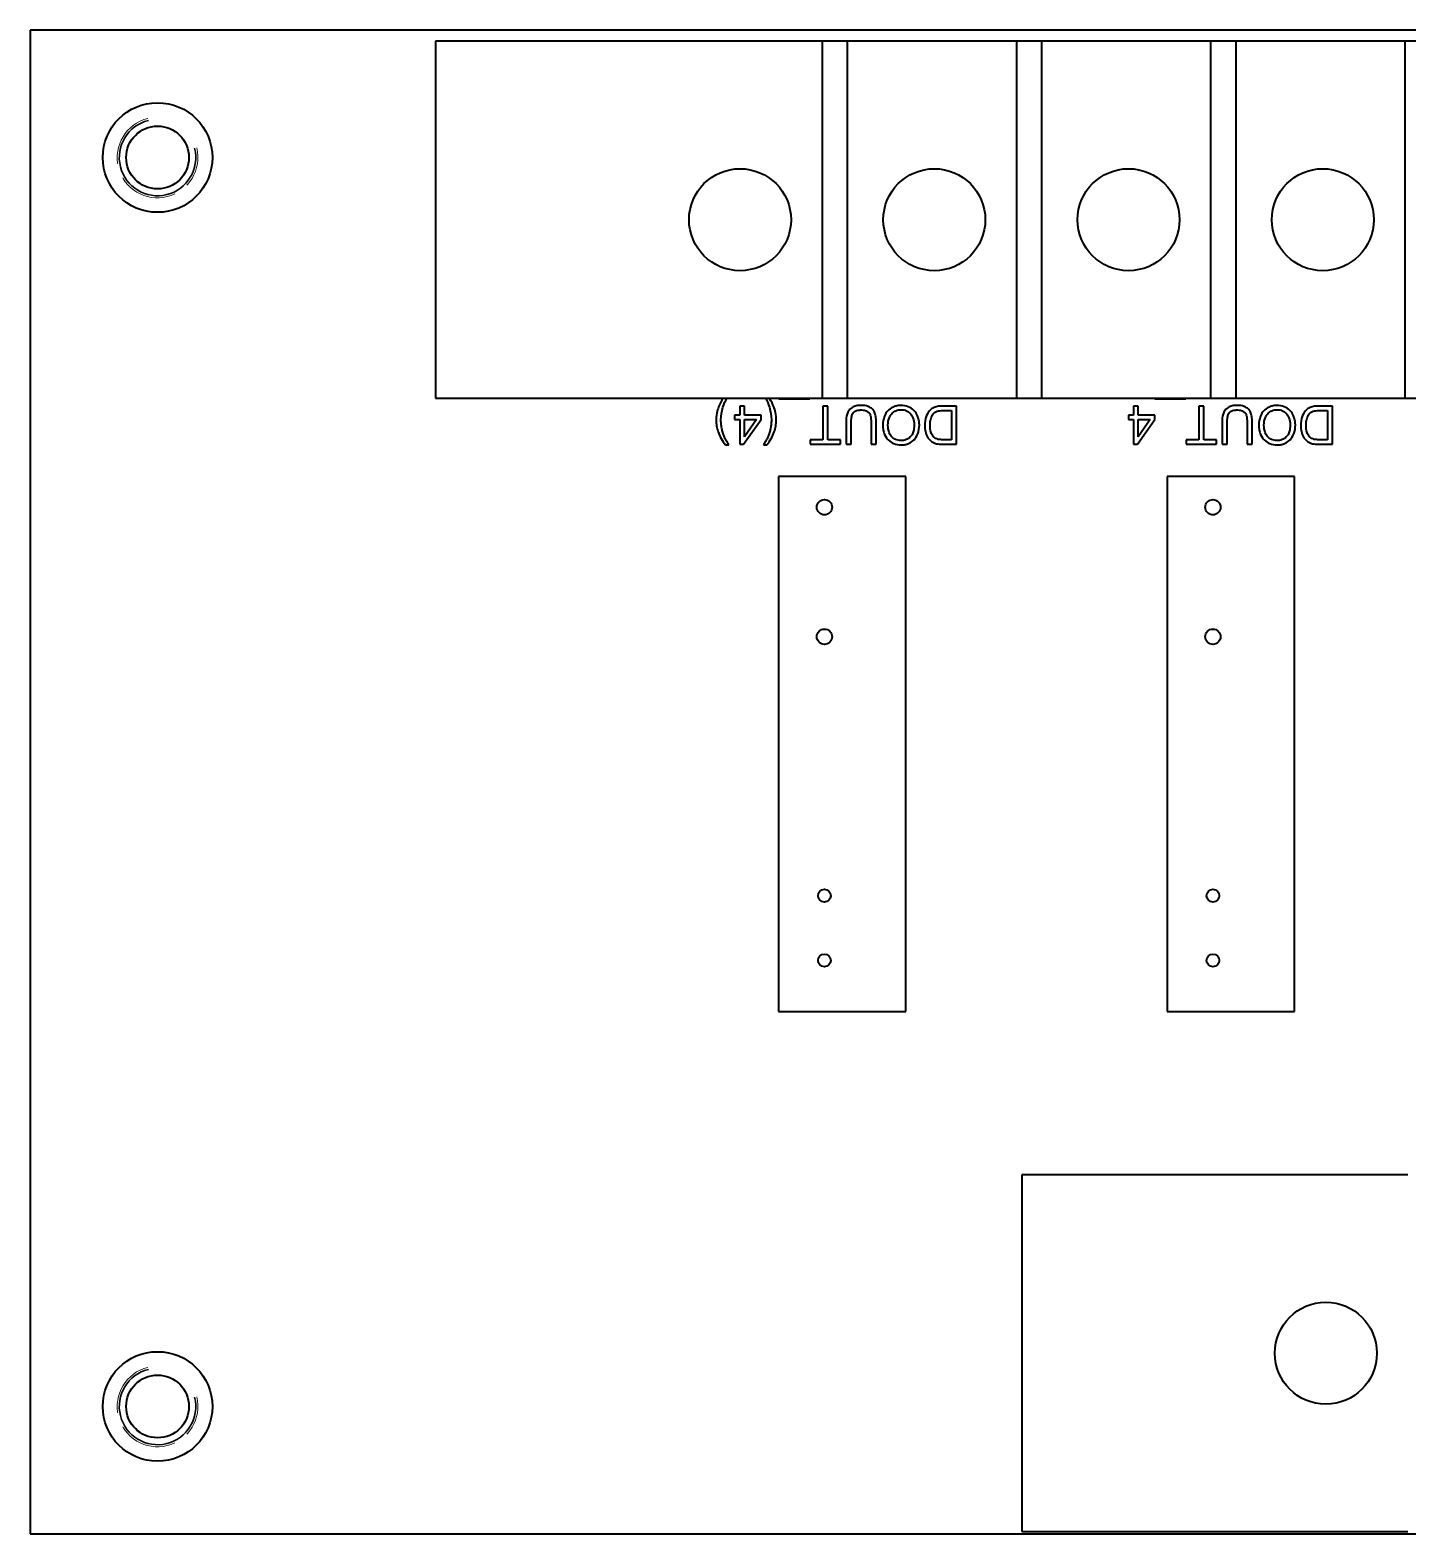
# Model space of a CAD drawing. Header units: millimetres. Extents: x 0 to 5945, y 0 to 4205.
# Drawn here: x 1574.7 to 1628.8, y 219.6 to 278.6 of the extents above; entities that cross this region are included whole.
import ezdxf

# ---------------------------------------------------------------- set-up
doc = ezdxf.new("R2010")
doc.units = ezdxf.units.MM
doc.header["$LTSCALE"] = 5
doc.linetypes.add('DASHED', pattern=[0.2067, 0.1654, -0.0413])
for name, color, linetype, lineweight in [('가려진 것(ISO)', 2, 'DASHED', 18), ('가시적인 것(ISO)', 3, 'Continuous', 40), ('가시적인 좁은 것(ISO)', 3, 'Continuous', 35)]:
    doc.layers.add(name, color=color, linetype=linetype, lineweight=lineweight)

msp = doc.modelspace()

# ---------------------------------------------------------------- linework, layer by layer
at = {"layer": '가려진 것(ISO)', "ltscale": 2.839803}
for centre in [(1579.737, 273.623), (1579.737, 224.623)]:
    msp.add_arc(centre, 1.582, 103.90743, 13.90743, dxfattribs=at)
at = {"layer": '가시적인 것(ISO)'}
for p, q in [((1574.737, 278.623), (1574.737, 219.623)), ((1744.737, 278.623), (1574.737, 278.623)), ((1605.807, 278.183), (1590.637, 278.183)), ((1590.637, 278.183), (1590.637, 264.183)), ((1605.807, 278.183), (1605.807, 264.183)), ((1606.807, 278.183), (1605.807, 278.183)), ((1606.807, 264.183), (1606.807, 278.183)), ((1613.427, 278.183), (1606.807, 278.183)), ((1613.427, 278.183), (1613.427, 264.183)), ((1614.427, 278.183), (1613.427, 278.183)), ((1614.427, 264.183), (1614.427, 278.183)), ((1621.047, 278.183), (1614.427, 278.183)), ((1621.047, 278.183), (1621.047, 264.183)), ((1622.047, 278.183), (1621.047, 278.183)), ((1622.047, 264.183), (1622.047, 278.183)), ((1628.667, 278.183), (1622.047, 278.183)), ((1628.667, 278.183), (1628.667, 264.183)), ((1629.667, 278.183), (1628.667, 278.183)), ((1590.637, 264.183), (1605.807, 264.183)), ((1602.759, 263.873), (1602.575, 263.873)), ((1602.575, 263.873), (1602.575, 263.514)), ((1602.759, 263.514), (1602.759, 263.873)), ((1604.109, 264.183), (1604.109, 264.156)), ((1604.109, 264.156), (1605.33, 264.156)), ((1605.33, 264.156), (1605.33, 264.183)), ((1605.807, 264.183), (1606.807, 264.183)), ((1606.036, 263.873), (1605.837, 263.873)), ((1605.837, 263.873), (1605.837, 262.55)), ((1606.036, 262.55), (1606.036, 263.873)), ((1606.807, 264.183), (1613.427, 264.183)), ((1611.075, 263.873), (1610.534, 263.873)), ((1611.075, 262.373), (1611.075, 263.873)), ((1613.427, 264.183), (1614.427, 264.183)), ((1614.427, 264.183), (1621.047, 264.183)), ((1618.207, 263.873), (1618.022, 263.873)), ((1618.022, 263.873), (1618.022, 263.514)), ((1618.207, 263.514), (1618.207, 263.873)), ((1618.859, 264.183), (1618.859, 264.156)), ((1618.859, 264.156), (1620.08, 264.156)), ((1620.08, 264.156), (1620.08, 264.183)), ((1620.786, 263.873), (1620.587, 263.873)), ((1620.587, 263.873), (1620.587, 262.55)), ((1620.786, 262.55), (1620.786, 263.873)), ((1621.047, 264.183), (1622.047, 264.183)), ((1622.047, 264.183), (1628.667, 264.183)), ((1625.825, 263.873), (1625.284, 263.873)), ((1625.825, 262.373), (1625.825, 263.873)), ((1628.667, 264.183), (1629.667, 264.183)), ((1602.575, 263.514), (1602.373, 263.514)), ((1602.373, 263.514), (1602.373, 263.345)), ((1602.373, 263.345), (1602.575, 263.345)), ((1602.575, 263.345), (1602.575, 262.373)), ((1602.726, 262.373), (1603.41, 263.345)), ((1603.41, 263.514), (1602.759, 263.514)), ((1602.759, 262.668), (1602.759, 263.345)), ((1602.759, 263.345), (1603.229, 263.345)), ((1603.229, 263.345), (1602.759, 262.668)), ((1603.41, 263.345), (1603.41, 263.514)), ((1606.748, 263.24), (1606.748, 262.373)), ((1606.947, 262.373), (1606.947, 263.238)), ((1607.729, 263.238), (1607.729, 262.373)), ((1607.928, 262.373), (1607.928, 263.24)), ((1610.556, 263.696), (1610.877, 263.696)), ((1610.877, 263.696), (1610.877, 262.55)), ((1618.022, 263.514), (1617.82, 263.514)), ((1617.82, 263.514), (1617.82, 263.345)), ((1617.82, 263.345), (1618.022, 263.345)), ((1618.022, 263.345), (1618.022, 262.373)), ((1618.173, 262.373), (1618.857, 263.345)), ((1618.857, 263.514), (1618.207, 263.514)), ((1618.207, 262.668), (1618.207, 263.345)), ((1618.207, 263.345), (1618.676, 263.345)), ((1618.676, 263.345), (1618.207, 262.668)), ((1618.857, 263.345), (1618.857, 263.514)), ((1621.498, 263.24), (1621.498, 262.373)), ((1621.697, 262.373), (1621.697, 263.238)), ((1622.479, 263.238), (1622.479, 262.373)), ((1622.678, 262.373), (1622.678, 263.24)), ((1625.306, 263.696), (1625.627, 263.696)), ((1625.627, 263.696), (1625.627, 262.55)), ((1605.837, 262.55), (1605.341, 262.55)), ((1605.341, 262.55), (1605.341, 262.373)), ((1606.53, 262.55), (1606.036, 262.55)), ((1606.53, 262.373), (1606.53, 262.55)), ((1610.877, 262.55), (1610.561, 262.55)), ((1620.587, 262.55), (1620.091, 262.55)), ((1620.091, 262.55), (1620.091, 262.373)), ((1621.28, 262.55), (1620.786, 262.55)), ((1621.28, 262.373), (1621.28, 262.55)), ((1625.627, 262.55), (1625.311, 262.55)), ((1602.013, 262.348), (1602.144, 262.348)), ((1602.575, 262.373), (1602.726, 262.373)), ((1603.511, 262.348), (1603.643, 262.348)), ((1605.341, 262.373), (1606.53, 262.373)), ((1606.748, 262.373), (1606.947, 262.373)), ((1607.729, 262.373), (1607.928, 262.373)), ((1610.559, 262.373), (1611.075, 262.373)), ((1618.022, 262.373), (1618.173, 262.373)), ((1620.091, 262.373), (1621.28, 262.373)), ((1621.498, 262.373), (1621.697, 262.373)), ((1622.479, 262.373), (1622.678, 262.373)), ((1625.309, 262.373), (1625.825, 262.373)), ((1609.094, 261.115), (1604.098, 261.115)), ((1604.098, 261.115), (1604.098, 240.125)), ((1609.094, 240.125), (1609.094, 261.115)), ((1624.334, 261.115), (1619.338, 261.115)), ((1619.338, 261.115), (1619.338, 240.125)), ((1624.334, 240.125), (1624.334, 261.115)), ((1604.098, 240.125), (1609.094, 240.125)), ((1619.338, 240.125), (1624.334, 240.125)), ((1613.637, 233.713), (1613.637, 219.713)), ((1628.787, 233.713), (1613.637, 233.713)), ((1574.737, 219.623), (1744.737, 219.623)), ((1613.637, 219.713), (1628.787, 219.713))]:
    msp.add_line(p, q, dxfattribs=at)
for centre, radius in [((1579.737, 273.623), 2.15), ((1579.737, 273.623), 1.23), ((1602.587, 271.183), 2), ((1610.207, 271.183), 2), ((1617.827, 271.183), 2), ((1625.447, 271.183), 2), ((1605.897, 259.903), 0.3), ((1621.137, 259.903), 0.3), ((1605.897, 254.823), 0.3), ((1621.137, 254.823), 0.3), ((1605.897, 244.663), 0.25), ((1621.137, 244.663), 0.25), ((1605.897, 242.123), 0.25), ((1621.137, 242.123), 0.25), ((1625.567, 226.713), 2), ((1579.737, 224.623), 2.15), ((1579.737, 224.623), 1.23)]:
    msp.add_circle(centre, radius, dxfattribs=at)
for points, knots in [([(1601.919, 264.183), (1601.854, 264.083), (1601.8, 263.975), (1601.72, 263.781), (1601.649, 263.592), (1601.649, 263.33)], [-0.1832014, -0.1832014, -0.1832014, -0.1832014, -0.0787799, -0.0787799, 0, 0, 0, 0]), ([(1601.839, 263.331), (1601.839, 263.499), (1601.865, 263.663), (1601.954, 263.948), (1602.006, 264.068), (1602.068, 264.183)], [-0.10471142, -0.10471142, -0.10471142, -0.10471142, -0.05443322, -0.05443322, -0.01516202, -0.01516202, -0.01516202, -0.01516202]), ([(1603.587, 264.183), (1603.649, 264.068), (1603.702, 263.948), (1603.79, 263.663), (1603.817, 263.499), (1603.817, 263.331)], [-0.08956306, -0.08956306, -0.08956306, -0.08956306, -0.05028586, -0.05028586, 0, 0, 0, 0]), ([(1604.006, 263.33), (1604.006, 263.515), (1603.971, 263.693), (1603.877, 263.922), (1603.825, 264.045), (1603.736, 264.183)], [-0.233985, -0.233985, -0.233985, -0.233985, -0.0717624, -0.0717624, -0.01692, -0.01692, -0.01692, -0.01692]), ([(1607.335, 263.898), (1607.271, 263.898), (1607.206, 263.893), (1607.09, 263.866), (1607.039, 263.847), (1606.97, 263.807), (1606.912, 263.771), (1606.822, 263.658), (1606.799, 263.606), (1606.757, 263.461), (1606.748, 263.349), (1606.748, 263.24)], [-0.1827395, -0.1827395, -0.1827395, -0.1827395, -0.1243095, -0.1243095, -0.0742781, -0.0742781, -0.0514626, -0.0514626, -0.0329561, -0.0329561, 0, 0, 0, 0]), ([(1607.928, 263.24), (1607.928, 263.313), (1607.924, 263.391), (1607.903, 263.52), (1607.888, 263.578), (1607.841, 263.681), (1607.81, 263.724), (1607.74, 263.789), (1607.692, 263.826), (1607.527, 263.887), (1607.428, 263.898), (1607.335, 263.898)], [-0.1666428, -0.1666428, -0.1666428, -0.1666428, -0.120317, -0.120317, -0.0849202, -0.0849202, -0.0527526, -0.0527526, -0.028158, -0.028158, 0, 0, 0, 0]), ([(1608.903, 263.898), (1608.85, 263.898), (1608.797, 263.893), (1608.693, 263.871), (1608.644, 263.855), (1608.493, 263.787), (1608.43, 263.732), (1608.327, 263.628), (1608.282, 263.547), (1608.206, 263.363), (1608.186, 263.245), (1608.186, 263.125)], [-0.08052814, -0.08052814, -0.08052814, -0.08052814, -0.075448, -0.075448, -0.0704261, -0.0704261, -0.05969695, -0.05969695, -0.03604414, -0.03604414, 0, 0, 0, 0]), ([(1609.621, 263.142), (1609.621, 263.203), (1609.615, 263.263), (1609.59, 263.38), (1609.572, 263.437), (1609.52, 263.553), (1609.477, 263.629), (1609.342, 263.762), (1609.268, 263.811), (1609.098, 263.882), (1609.002, 263.898), (1608.903, 263.898)], [-0.1419282, -0.1419282, -0.1419282, -0.1419282, -0.11405, -0.11405, -0.0863552, -0.0863552, -0.0554723, -0.0554723, -0.0295193, -0.0295193, 0, 0, 0, 0]), ([(1610.534, 263.873), (1610.437, 263.873), (1610.311, 263.863), (1610.137, 263.791), (1610.087, 263.757), (1609.993, 263.663), (1609.946, 263.602), (1609.844, 263.351), (1609.835, 263.207), (1609.835, 263.115)], [-0.1013045, -0.1013045, -0.1013045, -0.1013045, -0.0660401, -0.0660401, -0.0467074, -0.0467074, -0.0277304, -0.0277304, 0, 0, 0, 0]), ([(1622.085, 263.898), (1622.021, 263.898), (1621.956, 263.893), (1621.84, 263.866), (1621.789, 263.847), (1621.72, 263.807), (1621.662, 263.771), (1621.572, 263.658), (1621.549, 263.606), (1621.507, 263.461), (1621.498, 263.349), (1621.498, 263.24)], [-0.1827395, -0.1827395, -0.1827395, -0.1827395, -0.1243095, -0.1243095, -0.0742781, -0.0742781, -0.0514626, -0.0514626, -0.0329561, -0.0329561, 0, 0, 0, 0]), ([(1622.678, 263.24), (1622.678, 263.313), (1622.674, 263.391), (1622.653, 263.52), (1622.638, 263.578), (1622.591, 263.681), (1622.56, 263.724), (1622.49, 263.789), (1622.442, 263.826), (1622.277, 263.887), (1622.178, 263.898), (1622.085, 263.898)], [-0.1666428, -0.1666428, -0.1666428, -0.1666428, -0.120317, -0.120317, -0.0849202, -0.0849202, -0.0527526, -0.0527526, -0.028158, -0.028158, 0, 0, 0, 0]), ([(1623.653, 263.898), (1623.6, 263.898), (1623.547, 263.893), (1623.443, 263.871), (1623.394, 263.855), (1623.243, 263.787), (1623.18, 263.732), (1623.077, 263.628), (1623.032, 263.547), (1622.956, 263.363), (1622.936, 263.245), (1622.936, 263.125)], [-0.08052814, -0.08052814, -0.08052814, -0.08052814, -0.075448, -0.075448, -0.0704261, -0.0704261, -0.05969695, -0.05969695, -0.03604414, -0.03604414, 0, 0, 0, 0]), ([(1624.371, 263.142), (1624.371, 263.203), (1624.365, 263.263), (1624.34, 263.38), (1624.322, 263.437), (1624.27, 263.553), (1624.227, 263.629), (1624.092, 263.762), (1624.018, 263.811), (1623.848, 263.882), (1623.752, 263.898), (1623.653, 263.898)], [-0.1419282, -0.1419282, -0.1419282, -0.1419282, -0.11405, -0.11405, -0.0863552, -0.0863552, -0.0554723, -0.0554723, -0.0295193, -0.0295193, 0, 0, 0, 0]), ([(1625.284, 263.873), (1625.187, 263.873), (1625.061, 263.863), (1624.887, 263.791), (1624.837, 263.757), (1624.743, 263.663), (1624.696, 263.602), (1624.594, 263.351), (1624.585, 263.207), (1624.585, 263.115)], [-0.1013045, -0.1013045, -0.1013045, -0.1013045, -0.0660401, -0.0660401, -0.0467074, -0.0467074, -0.0277304, -0.0277304, 0, 0, 0, 0]), ([(1601.649, 263.33), (1601.649, 263.25), (1601.655, 263.17), (1601.682, 263.014), (1601.702, 262.938), (1601.728, 262.863)], [-0.04764847, -0.04764847, -0.04764847, -0.04764847, -0.02365155, -0.02365155, 0, 0, 0, 0]), ([(1601.882, 262.949), (1601.868, 263.012), (1601.857, 263.075), (1601.842, 263.203), (1601.839, 263.267), (1601.839, 263.331)], [-0.03855357, -0.03855357, -0.03855357, -0.03855357, -0.01921174, -0.01921174, 0, 0, 0, 0]), ([(1603.817, 263.331), (1603.817, 263.267), (1603.813, 263.202), (1603.799, 263.074), (1603.788, 263.01), (1603.773, 262.947)], [-0.03878008, -0.03878008, -0.03878008, -0.03878008, -0.01945438, -0.01945438, 0, 0, 0, 0]), ([(1603.928, 262.863), (1603.954, 262.938), (1603.974, 263.014), (1604, 263.17), (1604.006, 263.25), (1604.006, 263.33)], [-0.04764837, -0.04764837, -0.04764837, -0.04764837, -0.02399687, -0.02399687, 0, 0, 0, 0]), ([(1606.947, 263.238), (1606.947, 263.301), (1606.95, 263.367), (1606.969, 263.473), (1606.981, 263.521), (1607.018, 263.594), (1607.036, 263.618), (1607.088, 263.662), (1607.122, 263.68), (1607.219, 263.712), (1607.288, 263.719), (1607.352, 263.719)], [-0.06580544, -0.06580544, -0.06580544, -0.06580544, -0.05062257, -0.05062257, -0.03951225, -0.03951225, -0.0306635, -0.0306635, -0.01915675, -0.01915675, 0, 0, 0, 0]), ([(1607.352, 263.719), (1607.393, 263.719), (1607.434, 263.715), (1607.519, 263.694), (1607.552, 263.678), (1607.606, 263.646), (1607.632, 263.623), (1607.683, 263.557), (1607.697, 263.519), (1607.724, 263.419), (1607.729, 263.326), (1607.729, 263.238)], [-0.0552723, -0.0552723, -0.0552723, -0.0552723, -0.05006966, -0.05006966, -0.04418631, -0.04418631, -0.03650006, -0.03650006, -0.02622502, -0.02622502, 0, 0, 0, 0]), ([(1608.391, 263.123), (1608.391, 263.226), (1608.405, 263.333), (1608.474, 263.497), (1608.513, 263.549), (1608.599, 263.634), (1608.649, 263.667), (1608.768, 263.717), (1608.836, 263.728), (1608.904, 263.728)], [-0.08165834, -0.08165834, -0.08165834, -0.08165834, -0.05685822, -0.05685822, -0.03882835, -0.03882835, -0.0205962, -0.0205962, 0, 0, 0, 0]), ([(1609.417, 263.145), (1609.417, 263.078), (1609.412, 263.008), (1609.39, 262.887), (1609.374, 262.832), (1609.329, 262.738), (1609.302, 262.697), (1609.22, 262.618), (1609.164, 262.581), (1609.04, 262.529), (1608.972, 262.517), (1608.902, 262.517)], [-0.09205293, -0.09205293, -0.09205293, -0.09205293, -0.07187986, -0.07187986, -0.05512906, -0.05512906, -0.04039251, -0.04039251, -0.02097998, -0.02097998, 0, 0, 0, 0]), ([(1608.903, 262.347), (1608.956, 262.347), (1609.008, 262.351), (1609.108, 262.37), (1609.155, 262.384), (1609.282, 262.438), (1609.353, 262.488), (1609.456, 262.594), (1609.515, 262.665), (1609.605, 262.893), (1609.621, 263.019), (1609.621, 263.142)], [-0.1914347, -0.1914347, -0.1914347, -0.1914347, -0.1588981, -0.1588981, -0.1283406, -0.1283406, -0.0734868, -0.0734868, -0.0371408, -0.0371408, 0, 0, 0, 0]), ([(1608.904, 263.728), (1608.94, 263.728), (1608.975, 263.725), (1609.043, 263.712), (1609.075, 263.702), (1609.165, 263.664), (1609.217, 263.627), (1609.295, 263.548), (1609.338, 263.494), (1609.404, 263.328), (1609.417, 263.236), (1609.417, 263.145)], [-0.1304948, -0.1304948, -0.1304948, -0.1304948, -0.1101568, -0.1101568, -0.0908219, -0.0908219, -0.0538229, -0.0538229, -0.0272604, -0.0272604, 0, 0, 0, 0]), ([(1610.04, 263.112), (1610.04, 263.178), (1610.044, 263.247), (1610.07, 263.385), (1610.09, 263.434), (1610.127, 263.514), (1610.154, 263.555), (1610.189, 263.591)], [-0.03646535, -0.03646535, -0.03646535, -0.03646535, -0.02628406, -0.02628406, -0.01488015, -0.01488015, 0, 0, 0, 0]), ([(1610.189, 263.591), (1610.207, 263.608), (1610.226, 263.623), (1610.276, 263.652), (1610.305, 263.662), (1610.386, 263.689), (1610.468, 263.696), (1610.556, 263.696)], [-0.03972134, -0.03972134, -0.03972134, -0.03972134, -0.03404767, -0.03404767, -0.02637667, -0.02637667, 0, 0, 0, 0]), ([(1621.697, 263.238), (1621.697, 263.301), (1621.7, 263.367), (1621.719, 263.473), (1621.731, 263.521), (1621.768, 263.594), (1621.786, 263.618), (1621.838, 263.662), (1621.872, 263.68), (1621.969, 263.712), (1622.038, 263.719), (1622.102, 263.719)], [-0.06580544, -0.06580544, -0.06580544, -0.06580544, -0.05062257, -0.05062257, -0.03951225, -0.03951225, -0.0306635, -0.0306635, -0.01915675, -0.01915675, 0, 0, 0, 0]), ([(1622.102, 263.719), (1622.143, 263.719), (1622.184, 263.715), (1622.269, 263.694), (1622.302, 263.678), (1622.356, 263.646), (1622.382, 263.623), (1622.433, 263.557), (1622.447, 263.519), (1622.474, 263.419), (1622.479, 263.326), (1622.479, 263.238)], [-0.0552723, -0.0552723, -0.0552723, -0.0552723, -0.05006966, -0.05006966, -0.04418631, -0.04418631, -0.03650006, -0.03650006, -0.02622502, -0.02622502, 0, 0, 0, 0]), ([(1623.141, 263.123), (1623.141, 263.226), (1623.155, 263.333), (1623.224, 263.497), (1623.263, 263.549), (1623.349, 263.634), (1623.399, 263.667), (1623.518, 263.717), (1623.586, 263.728), (1623.654, 263.728)], [-0.08165834, -0.08165834, -0.08165834, -0.08165834, -0.05685822, -0.05685822, -0.03882835, -0.03882835, -0.0205962, -0.0205962, 0, 0, 0, 0]), ([(1624.167, 263.145), (1624.167, 263.078), (1624.162, 263.008), (1624.14, 262.887), (1624.124, 262.832), (1624.079, 262.738), (1624.052, 262.697), (1623.97, 262.618), (1623.914, 262.581), (1623.79, 262.529), (1623.722, 262.517), (1623.652, 262.517)], [-0.09205293, -0.09205293, -0.09205293, -0.09205293, -0.07187986, -0.07187986, -0.05512906, -0.05512906, -0.04039251, -0.04039251, -0.02097998, -0.02097998, 0, 0, 0, 0]), ([(1623.653, 262.347), (1623.706, 262.347), (1623.758, 262.351), (1623.858, 262.37), (1623.905, 262.384), (1624.032, 262.438), (1624.103, 262.488), (1624.206, 262.594), (1624.265, 262.665), (1624.355, 262.893), (1624.371, 263.019), (1624.371, 263.142)], [-0.1914347, -0.1914347, -0.1914347, -0.1914347, -0.1588981, -0.1588981, -0.1283406, -0.1283406, -0.0734868, -0.0734868, -0.0371408, -0.0371408, 0, 0, 0, 0]), ([(1623.654, 263.728), (1623.69, 263.728), (1623.725, 263.725), (1623.793, 263.712), (1623.825, 263.702), (1623.915, 263.664), (1623.967, 263.627), (1624.045, 263.548), (1624.088, 263.494), (1624.154, 263.328), (1624.167, 263.236), (1624.167, 263.145)], [-0.1304948, -0.1304948, -0.1304948, -0.1304948, -0.1101568, -0.1101568, -0.0908219, -0.0908219, -0.0538229, -0.0538229, -0.0272604, -0.0272604, 0, 0, 0, 0]), ([(1624.79, 263.112), (1624.79, 263.178), (1624.794, 263.247), (1624.82, 263.385), (1624.84, 263.434), (1624.877, 263.514), (1624.904, 263.555), (1624.939, 263.591)], [-0.03646535, -0.03646535, -0.03646535, -0.03646535, -0.02628406, -0.02628406, -0.01488015, -0.01488015, 0, 0, 0, 0]), ([(1624.939, 263.591), (1624.957, 263.608), (1624.976, 263.623), (1625.026, 263.652), (1625.055, 263.662), (1625.136, 263.689), (1625.218, 263.696), (1625.306, 263.696)], [-0.03972134, -0.03972134, -0.03972134, -0.03972134, -0.03404767, -0.03404767, -0.02637667, -0.02637667, 0, 0, 0, 0]), ([(1601.728, 262.863), (1601.76, 262.774), (1601.8, 262.688), (1601.895, 262.516), (1601.951, 262.43), (1602.013, 262.348)], [-0.05910636, -0.05910636, -0.05910636, -0.05910636, -0.03070392, -0.03070392, 0, 0, 0, 0]), ([(1601.979, 262.654), (1601.959, 262.702), (1601.94, 262.75), (1601.908, 262.848), (1601.894, 262.898), (1601.882, 262.949)], [-0.03112118, -0.03112118, -0.03112118, -0.03112118, -0.01562574, -0.01562574, 0, 0, 0, 0]), ([(1602.144, 262.348), (1602.11, 262.406), (1602.073, 262.472), (1602.021, 262.568), (1601.996, 262.616), (1601.979, 262.654)], [-0.03315715, -0.03315715, -0.03315715, -0.03315715, -0.01248793, -0.01248793, 0, 0, 0, 0]), ([(1603.675, 262.652), (1603.658, 262.614), (1603.633, 262.566), (1603.582, 262.471), (1603.545, 262.406), (1603.511, 262.348)], [-0.03227518, -0.03227518, -0.03227518, -0.03227518, -0.02006703, -0.02006703, 0, 0, 0, 0]), ([(1603.643, 262.348), (1603.704, 262.43), (1603.761, 262.516), (1603.856, 262.688), (1603.896, 262.774), (1603.928, 262.863)], [-0.05911167, -0.05911167, -0.05911167, -0.05911167, -0.02840499, -0.02840499, 0, 0, 0, 0]), ([(1603.773, 262.947), (1603.761, 262.896), (1603.747, 262.846), (1603.714, 262.747), (1603.696, 262.699), (1603.675, 262.652)], [-0.03115365, -0.03115365, -0.03115365, -0.03115365, -0.01545144, -0.01545144, 0, 0, 0, 0]), ([(1608.186, 263.125), (1608.186, 263.06), (1608.192, 262.995), (1608.216, 262.871), (1608.234, 262.813), (1608.302, 262.655), (1608.356, 262.59), (1608.478, 262.466), (1608.565, 262.423), (1608.708, 262.363), (1608.804, 262.347), (1608.903, 262.347)], [-0.06480513, -0.06480513, -0.06480513, -0.06480513, -0.05981322, -0.05981322, -0.05512545, -0.05512545, -0.04655354, -0.04655354, -0.0296574, -0.0296574, 0, 0, 0, 0]), ([(1608.902, 262.517), (1608.865, 262.517), (1608.829, 262.52), (1608.758, 262.535), (1608.724, 262.546), (1608.649, 262.58), (1608.596, 262.611), (1608.513, 262.697), (1608.473, 262.75), (1608.405, 262.923), (1608.391, 263.024), (1608.391, 263.123)], [-0.1516136, -0.1516136, -0.1516136, -0.1516136, -0.1220791, -0.1220791, -0.0935316, -0.0935316, -0.0558687, -0.0558687, -0.0298206, -0.0298206, 0, 0, 0, 0]), ([(1609.835, 263.115), (1609.835, 263.036), (1609.842, 262.956), (1609.874, 262.805), (1609.898, 262.739), (1609.965, 262.611), (1610.012, 262.552), (1610.072, 262.502)], [-0.06427655, -0.06427655, -0.06427655, -0.06427655, -0.04327347, -0.04327347, -0.02318587, -0.02318587, 0, 0, 0, 0]), ([(1610.305, 262.581), (1610.279, 262.591), (1610.255, 262.604), (1610.209, 262.637), (1610.188, 262.657), (1610.14, 262.712), (1610.106, 262.756), (1610.05, 262.912), (1610.04, 263.012), (1610.04, 263.112)], [-0.08863704, -0.08863704, -0.08863704, -0.08863704, -0.07259706, -0.07259706, -0.05563873, -0.05563873, -0.02994642, -0.02994642, 0, 0, 0, 0]), ([(1610.561, 262.55), (1610.512, 262.55), (1610.458, 262.552), (1610.372, 262.562), (1610.335, 262.569), (1610.305, 262.581)], [-0.02271504, -0.02271504, -0.02271504, -0.02271504, -0.00972271, -0.00972271, 0, 0, 0, 0]), ([(1622.936, 263.125), (1622.936, 263.06), (1622.942, 262.995), (1622.966, 262.871), (1622.984, 262.813), (1623.052, 262.655), (1623.106, 262.59), (1623.228, 262.466), (1623.315, 262.423), (1623.458, 262.363), (1623.554, 262.347), (1623.653, 262.347)], [-0.06480513, -0.06480513, -0.06480513, -0.06480513, -0.05981322, -0.05981322, -0.05512545, -0.05512545, -0.04655354, -0.04655354, -0.0296574, -0.0296574, 0, 0, 0, 0]), ([(1623.652, 262.517), (1623.615, 262.517), (1623.579, 262.52), (1623.508, 262.535), (1623.474, 262.546), (1623.399, 262.58), (1623.346, 262.611), (1623.263, 262.697), (1623.223, 262.75), (1623.155, 262.923), (1623.141, 263.024), (1623.141, 263.123)], [-0.1516136, -0.1516136, -0.1516136, -0.1516136, -0.1220791, -0.1220791, -0.0935316, -0.0935316, -0.0558687, -0.0558687, -0.0298206, -0.0298206, 0, 0, 0, 0]), ([(1624.585, 263.115), (1624.585, 263.036), (1624.592, 262.956), (1624.624, 262.805), (1624.648, 262.739), (1624.715, 262.611), (1624.762, 262.552), (1624.822, 262.502)], [-0.06427655, -0.06427655, -0.06427655, -0.06427655, -0.04327347, -0.04327347, -0.02318587, -0.02318587, 0, 0, 0, 0]), ([(1625.055, 262.581), (1625.029, 262.591), (1625.005, 262.604), (1624.959, 262.637), (1624.938, 262.657), (1624.89, 262.712), (1624.856, 262.756), (1624.8, 262.912), (1624.79, 263.012), (1624.79, 263.112)], [-0.08863704, -0.08863704, -0.08863704, -0.08863704, -0.07259706, -0.07259706, -0.05563873, -0.05563873, -0.02994642, -0.02994642, 0, 0, 0, 0]), ([(1625.311, 262.55), (1625.262, 262.55), (1625.208, 262.552), (1625.122, 262.562), (1625.085, 262.569), (1625.055, 262.581)], [-0.02271504, -0.02271504, -0.02271504, -0.02271504, -0.00972271, -0.00972271, 0, 0, 0, 0]), ([(1610.072, 262.502), (1610.102, 262.476), (1610.136, 262.454), (1610.21, 262.418), (1610.25, 262.404), (1610.291, 262.395)], [-0.02477761, -0.02477761, -0.02477761, -0.02477761, -0.01271181, -0.01271181, 0, 0, 0, 0]), ([(1610.291, 262.395), (1610.327, 262.386), (1610.368, 262.381), (1610.455, 262.374), (1610.508, 262.373), (1610.559, 262.373)], [-0.02610579, -0.02610579, -0.02610579, -0.02610579, -0.0151034, -0.0151034, 0, 0, 0, 0]), ([(1624.822, 262.502), (1624.852, 262.476), (1624.886, 262.454), (1624.96, 262.418), (1625, 262.404), (1625.041, 262.395)], [-0.02477761, -0.02477761, -0.02477761, -0.02477761, -0.01271181, -0.01271181, 0, 0, 0, 0]), ([(1625.041, 262.395), (1625.077, 262.386), (1625.118, 262.381), (1625.205, 262.374), (1625.258, 262.373), (1625.309, 262.373)], [-0.02610579, -0.02610579, -0.02610579, -0.02610579, -0.0151034, -0.0151034, 0, 0, 0, 0])]:
    msp.add_open_spline(points, degree=3, knots=knots, dxfattribs=at)
at = {"layer": '가시적인 좁은 것(ISO)'}
for centre in [(1579.737, 273.623), (1579.737, 224.623)]:
    msp.add_arc(centre, 1.5, 103.90743, 13.90743, dxfattribs=at)

doc.saveas('drawing.dxf')
